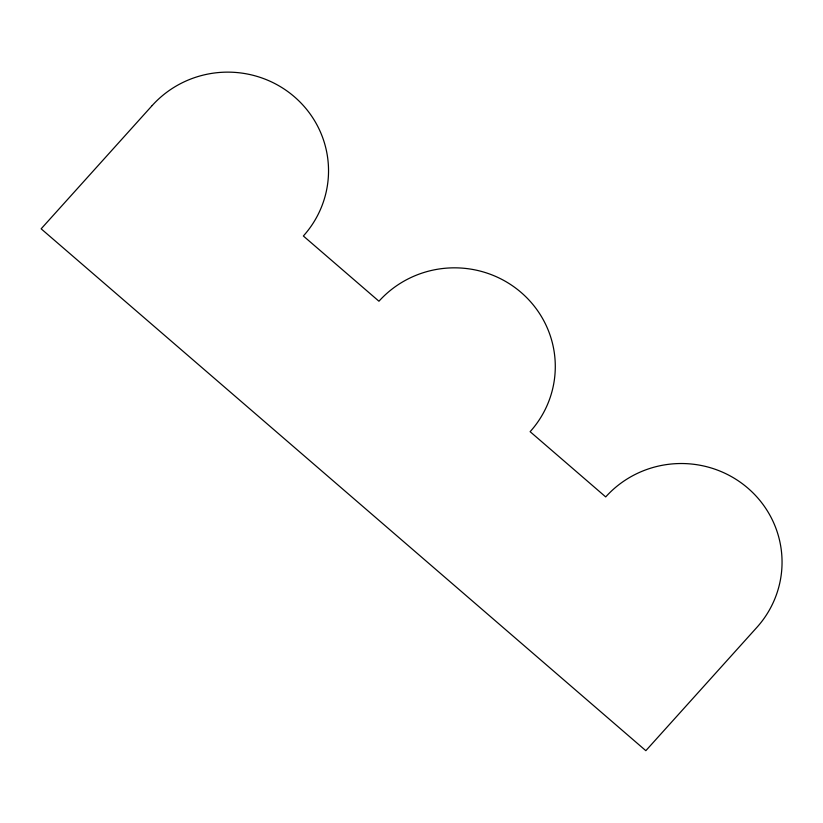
<?xml version="1.0" encoding="UTF-8"?>
<svg xmlns="http://www.w3.org/2000/svg" width="823" height="823" viewBox="0 0 823 823"><rect width="100%" height="100%" fill="white"/><g stroke="black" fill="none" stroke-linecap="round" stroke-linejoin="round"><path stroke-width="1.23" d="M152.193 105.529L41.15 228.815L645.839 750.679L756.882 627.383A100.756 98.626 0.3 0 0 747.912 488.173A100.756 98.626 0.3 0 0 605.707 496.917L530.125 431.684A100.756 98.626 0.3 0 0 521.154 292.484A100.756 98.626 0.3 0 0 378.95 301.228L303.358 235.995A100.756 98.626 0.3 0 0 294.397 96.785A100.756 98.626 0.3 0 0 152.193 105.529"/></g></svg>
